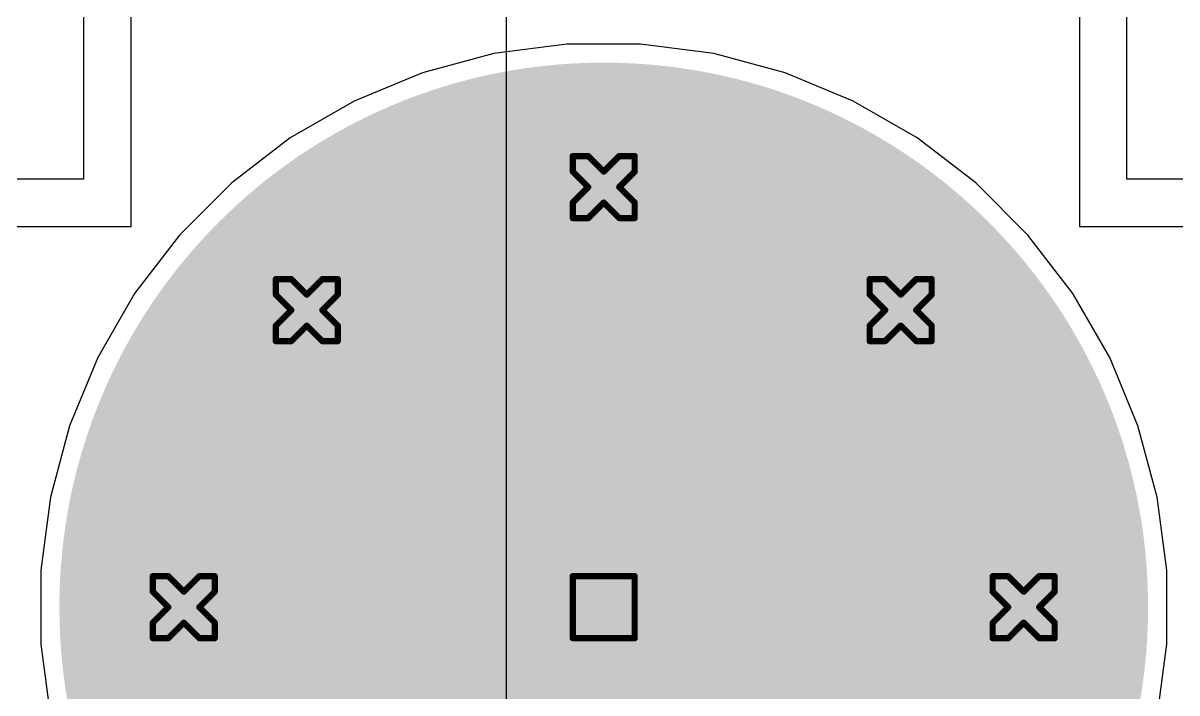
# Model space of a CAD drawing. Header units: inches. Extents: x 0 to 5379, y 0 to 5429.
# Drawn here: x 143.84 to 153.3, y 5.3 to 10.79 of the extents above; entities that cross this region are included whole.
import ezdxf

# ---------------------------------------------------------------- set-up
doc = ezdxf.new("R2010")
doc.units = ezdxf.units.IN
for name, color, linetype in [('Bottom Layer', 5, 'Continuous'), ('Bottom Solder', 6, 'Continuous'), ('Drill Drawing', 1, 'Continuous'), ('GND01', 16, 'Continuous'), ('GND02', 76, 'Continuous'), ('Multi-Layer', 9, 'Continuous'), ('Pad Holes', 156, 'Continuous'), ('PWR', 156, 'Continuous'), ('SIG 01', 90, 'Continuous'), ('Top Layer', 1, 'Continuous'), ('Top Solder', 216, 'Continuous'), ('Via Holes', 16, 'Continuous')]:
    doc.layers.add(name, color=color, linetype=linetype)

msp = doc.modelspace()

# ---------------------------------------------------------------- hatches: boundary and pattern name
at = {"layer": 'Bottom Layer'}
h = msp.add_hatch(color=5, dxfattribs=at)
edge = h.paths.add_edge_path()
edge.add_arc((148.6033, 6), 4.36, 0, 360)
h = msp.add_hatch(color=5, dxfattribs=at)
edge = h.paths.add_edge_path()
edge.add_arc((148.6033, 9.442), 0.3, 0, 360)
h = msp.add_hatch(color=5, dxfattribs=at)
edge = h.paths.add_edge_path()
edge.add_arc((146.1695, 8.4339), 0.3, 0, 360)
h = msp.add_hatch(color=5, dxfattribs=at)
edge = h.paths.add_edge_path()
edge.add_arc((151.0372, 8.4339), 0.3, 0, 360)
h = msp.add_hatch(color=5, dxfattribs=at)
edge = h.paths.add_edge_path()
edge.add_arc((145.1613, 6), 0.3, 0, 360)
h = msp.add_hatch(color=5, dxfattribs=at)
edge = h.paths.add_edge_path()
edge.add_arc((152.0453, 6), 0.3, 0, 360)
at = {"layer": 'Bottom Solder'}
h = msp.add_hatch(color=6, dxfattribs=at)
edge = h.paths.add_edge_path()
edge.add_arc((148.6033, 6), 4.4616, 0, 360)
h = msp.add_hatch(color=6, dxfattribs=at)
edge = h.paths.add_edge_path()
edge.add_arc((148.6033, 9.442), 0.4016, 0, 360)
h = msp.add_hatch(color=6, dxfattribs=at)
edge = h.paths.add_edge_path()
edge.add_arc((146.1695, 8.4339), 0.4016, 0, 360)
h = msp.add_hatch(color=6, dxfattribs=at)
edge = h.paths.add_edge_path()
edge.add_arc((151.0372, 8.4339), 0.4016, 0, 360)
h = msp.add_hatch(color=6, dxfattribs=at)
edge = h.paths.add_edge_path()
edge.add_arc((145.1613, 6), 0.4016, 0, 360)
h = msp.add_hatch(color=6, dxfattribs=at)
edge = h.paths.add_edge_path()
edge.add_arc((152.0453, 6), 0.4016, 0, 360)
at = {"layer": 'GND01'}
h = msp.add_hatch(color=16, dxfattribs=at)
edge = h.paths.add_edge_path()
edge.add_arc((148.6033, 6), 4.36, 0, 360)
h = msp.add_hatch(color=16, dxfattribs=at)
edge = h.paths.add_edge_path()
edge.add_arc((148.6033, 9.442), 0.3, 0, 360)
h = msp.add_hatch(color=16, dxfattribs=at)
edge = h.paths.add_edge_path()
edge.add_arc((146.1695, 8.4339), 0.3, 0, 360)
h = msp.add_hatch(color=16, dxfattribs=at)
edge = h.paths.add_edge_path()
edge.add_arc((151.0372, 8.4339), 0.3, 0, 360)
h = msp.add_hatch(color=16, dxfattribs=at)
edge = h.paths.add_edge_path()
edge.add_arc((145.1613, 6), 0.3, 0, 360)
h = msp.add_hatch(color=16, dxfattribs=at)
edge = h.paths.add_edge_path()
edge.add_arc((152.0453, 6), 0.3, 0, 360)
at = {"layer": 'GND02'}
h = msp.add_hatch(color=76, dxfattribs=at)
edge = h.paths.add_edge_path()
edge.add_arc((148.6033, 6), 4.36, 0, 360)
h = msp.add_hatch(color=76, dxfattribs=at)
edge = h.paths.add_edge_path()
edge.add_arc((148.6033, 9.442), 0.3, 0, 360)
h = msp.add_hatch(color=76, dxfattribs=at)
edge = h.paths.add_edge_path()
edge.add_arc((146.1695, 8.4339), 0.3, 0, 360)
h = msp.add_hatch(color=76, dxfattribs=at)
edge = h.paths.add_edge_path()
edge.add_arc((151.0372, 8.4339), 0.3, 0, 360)
h = msp.add_hatch(color=76, dxfattribs=at)
edge = h.paths.add_edge_path()
edge.add_arc((145.1613, 6), 0.3, 0, 360)
h = msp.add_hatch(color=76, dxfattribs=at)
edge = h.paths.add_edge_path()
edge.add_arc((152.0453, 6), 0.3, 0, 360)
at = {"layer": 'Multi-Layer'}
h = msp.add_hatch(color=9, dxfattribs=at)
edge = h.paths.add_edge_path()
edge.add_arc((148.6033, 6), 4.36, 0, 360)
at = {"layer": 'Pad Holes'}
h = msp.add_hatch(color=7, dxfattribs=at)
edge = h.paths.add_edge_path()
edge.add_arc((148.6033, 6), 2.5, 0, 360)
at = {"layer": 'PWR'}
h = msp.add_hatch(color=156, dxfattribs=at)
edge = h.paths.add_edge_path()
edge.add_arc((148.6033, 6), 4.36, 0, 360)
h = msp.add_hatch(color=156, dxfattribs=at)
edge = h.paths.add_edge_path()
edge.add_arc((148.6033, 9.442), 0.3, 0, 360)
h = msp.add_hatch(color=156, dxfattribs=at)
edge = h.paths.add_edge_path()
edge.add_arc((146.1695, 8.4339), 0.3, 0, 360)
h = msp.add_hatch(color=156, dxfattribs=at)
edge = h.paths.add_edge_path()
edge.add_arc((151.0372, 8.4339), 0.3, 0, 360)
h = msp.add_hatch(color=156, dxfattribs=at)
edge = h.paths.add_edge_path()
edge.add_arc((145.1613, 6), 0.3, 0, 360)
h = msp.add_hatch(color=156, dxfattribs=at)
edge = h.paths.add_edge_path()
edge.add_arc((152.0453, 6), 0.3, 0, 360)
at = {"layer": 'SIG 01'}
h = msp.add_hatch(color=90, dxfattribs=at)
edge = h.paths.add_edge_path()
edge.add_arc((148.6033, 6), 4.36, 0, 360)
h = msp.add_hatch(color=90, dxfattribs=at)
edge = h.paths.add_edge_path()
edge.add_arc((148.6033, 9.442), 0.3, 0, 360)
h = msp.add_hatch(color=90, dxfattribs=at)
edge = h.paths.add_edge_path()
edge.add_arc((146.1695, 8.4339), 0.3, 0, 360)
h = msp.add_hatch(color=90, dxfattribs=at)
edge = h.paths.add_edge_path()
edge.add_arc((151.0372, 8.4339), 0.3, 0, 360)
h = msp.add_hatch(color=90, dxfattribs=at)
edge = h.paths.add_edge_path()
edge.add_arc((145.1613, 6), 0.3, 0, 360)
h = msp.add_hatch(color=90, dxfattribs=at)
edge = h.paths.add_edge_path()
edge.add_arc((152.0453, 6), 0.3, 0, 360)
at = {"layer": 'Top Layer'}
h = msp.add_hatch(color=1, dxfattribs=at)
edge = h.paths.add_edge_path()
edge.add_arc((148.6033, 6), 4.36, 0, 360)
h = msp.add_hatch(color=1, dxfattribs=at)
edge = h.paths.add_edge_path()
edge.add_arc((148.6033, 9.442), 0.3, 0, 360)
h = msp.add_hatch(color=1, dxfattribs=at)
edge = h.paths.add_edge_path()
edge.add_arc((146.1695, 8.4339), 0.3, 0, 360)
h = msp.add_hatch(color=1, dxfattribs=at)
edge = h.paths.add_edge_path()
edge.add_arc((151.0372, 8.4339), 0.3, 0, 360)
h = msp.add_hatch(color=1, dxfattribs=at)
edge = h.paths.add_edge_path()
edge.add_arc((145.1613, 6), 0.3, 0, 360)
h = msp.add_hatch(color=1, dxfattribs=at)
edge = h.paths.add_edge_path()
edge.add_arc((152.0453, 6), 0.3, 0, 360)
at = {"layer": 'Top Solder'}
h = msp.add_hatch(color=216, dxfattribs=at)
edge = h.paths.add_edge_path()
edge.add_arc((148.6033, 6), 4.4616, 0, 360)
h = msp.add_hatch(color=216, dxfattribs=at)
edge = h.paths.add_edge_path()
edge.add_arc((148.6033, 9.442), 0.4016, 0, 360)
h = msp.add_hatch(color=216, dxfattribs=at)
edge = h.paths.add_edge_path()
edge.add_arc((146.1695, 8.4339), 0.4016, 0, 360)
h = msp.add_hatch(color=216, dxfattribs=at)
edge = h.paths.add_edge_path()
edge.add_arc((151.0372, 8.4339), 0.4016, 0, 360)
h = msp.add_hatch(color=216, dxfattribs=at)
edge = h.paths.add_edge_path()
edge.add_arc((145.1613, 6), 0.4016, 0, 360)
h = msp.add_hatch(color=216, dxfattribs=at)
edge = h.paths.add_edge_path()
edge.add_arc((152.0453, 6), 0.4016, 0, 360)
at = {"layer": 'Via Holes'}
h = msp.add_hatch(color=7, dxfattribs=at)
edge = h.paths.add_edge_path()
edge.add_arc((148.6033, 9.442), 0.15, 0, 360)
h = msp.add_hatch(color=7, dxfattribs=at)
edge = h.paths.add_edge_path()
edge.add_arc((146.1695, 8.4339), 0.15, 0, 360)
h = msp.add_hatch(color=7, dxfattribs=at)
edge = h.paths.add_edge_path()
edge.add_arc((151.0372, 8.4339), 0.15, 0, 360)
h = msp.add_hatch(color=7, dxfattribs=at)
edge = h.paths.add_edge_path()
edge.add_arc((145.1613, 6), 0.15, 0, 360)
h = msp.add_hatch(color=7, dxfattribs=at)
edge = h.paths.add_edge_path()
edge.add_arc((152.0453, 6), 0.15, 0, 360)

# ---------------------------------------------------------------- linework, layer by layer
at = {"layer": 'Bottom Layer'}
for p, q in [((148.3009, 10.614), (147.7012, 10.5351)), ((148.9057, 10.614), (148.3009, 10.614)), ((149.5054, 10.5351), (148.9057, 10.614)), ((147.7012, 10.5351), (147.117, 10.3785)), ((150.0896, 10.3785), (149.5054, 10.5351)), ((147.117, 10.3785), (146.5582, 10.1471)), ((150.6484, 10.1471), (150.0896, 10.3785)), ((146.5582, 10.1471), (146.0344, 9.8446)), ((151.1722, 9.8446), (150.6484, 10.1471)), ((146.0344, 9.8446), (145.5546, 9.4764)), ((151.6521, 9.4764), (151.1722, 9.8446)), ((145.5546, 9.4764), (145.1269, 9.0488)), ((152.0797, 9.0488), (151.6521, 9.4764)), ((145.1269, 9.0488), (144.7587, 8.5689)), ((152.4479, 8.5689), (152.0797, 9.0488)), ((144.7587, 8.5689), (144.4563, 8.0451)), ((152.7504, 8.0451), (152.4479, 8.5689)), ((144.4563, 8.0451), (144.2248, 7.4863)), ((152.9818, 7.4863), (152.7504, 8.0451)), ((144.2248, 7.4863), (144.0683, 6.9021)), ((153.1384, 6.9021), (152.9818, 7.4863)), ((144.0683, 6.9021), (143.9893, 6.3024)), ((153.2173, 6.3024), (153.1384, 6.9021)), ((143.9893, 6.3024), (143.9893, 5.6976)), ((153.2173, 5.6976), (153.2173, 6.3024)), ((143.9893, 5.6976), (144.0683, 5.0979)), ((153.1384, 5.0979), (153.2173, 5.6976))]:
    msp.add_line(p, q, dxfattribs=at)
at = {"layer": 'Drill Drawing'}
for points in [[(148.3493, 9.569, 0.0508, 0.0508, 0), (148.3493, 9.696, 0.0508, 0.0508, 0)], [(148.3493, 9.696, 0.0508, 0.0508, 0), (148.4763, 9.696, 0.0508, 0.0508, 0)], [(148.4763, 9.696, 0.0508, 0.0508, 0), (148.6033, 9.569, 0.0508, 0.0508, 0)], [(148.6033, 9.569, 0.0508, 0.0508, 0), (148.7303, 9.696, 0.0508, 0.0508, 0)], [(148.7303, 9.696, 0.0508, 0.0508, 0), (148.8573, 9.696, 0.0508, 0.0508, 0)], [(148.8573, 9.569, 0.0508, 0.0508, 0), (148.8573, 9.696, 0.0508, 0.0508, 0)], [(148.3493, 9.569, 0.0508, 0.0508, 0), (148.4763, 9.442, 0.0508, 0.0508, 0)], [(148.7303, 9.442, 0.0508, 0.0508, 0), (148.8573, 9.569, 0.0508, 0.0508, 0)], [(148.3493, 9.315, 0.0508, 0.0508, 0), (148.4763, 9.442, 0.0508, 0.0508, 0)], [(148.7303, 9.442, 0.0508, 0.0508, 0), (148.8573, 9.315, 0.0508, 0.0508, 0)], [(148.3493, 9.188, 0.0508, 0.0508, 0), (148.3493, 9.315, 0.0508, 0.0508, 0)], [(148.4763, 9.188, 0.0508, 0.0508, 0), (148.6033, 9.315, 0.0508, 0.0508, 0)], [(148.6033, 9.315, 0.0508, 0.0508, 0), (148.7303, 9.188, 0.0508, 0.0508, 0)], [(148.8573, 9.188, 0.0508, 0.0508, 0), (148.8573, 9.315, 0.0508, 0.0508, 0)], [(148.3493, 9.188, 0.0508, 0.0508, 0), (148.4763, 9.188, 0.0508, 0.0508, 0)], [(148.7303, 9.188, 0.0508, 0.0508, 0), (148.8573, 9.188, 0.0508, 0.0508, 0)], [(145.9155, 8.5609, 0.0508, 0.0508, 0), (145.9155, 8.6879, 0.0508, 0.0508, 0)], [(145.9155, 8.6879, 0.0508, 0.0508, 0), (146.0425, 8.6879, 0.0508, 0.0508, 0)], [(146.0425, 8.6879, 0.0508, 0.0508, 0), (146.1695, 8.5609, 0.0508, 0.0508, 0)], [(146.1695, 8.5609, 0.0508, 0.0508, 0), (146.2965, 8.6879, 0.0508, 0.0508, 0)], [(146.2965, 8.6879, 0.0508, 0.0508, 0), (146.4235, 8.6879, 0.0508, 0.0508, 0)], [(146.4235, 8.5609, 0.0508, 0.0508, 0), (146.4235, 8.6879, 0.0508, 0.0508, 0)], [(150.7832, 8.5609, 0.0508, 0.0508, 0), (150.7832, 8.6879, 0.0508, 0.0508, 0)], [(150.7832, 8.6879, 0.0508, 0.0508, 0), (150.9102, 8.6879, 0.0508, 0.0508, 0)], [(150.9102, 8.6879, 0.0508, 0.0508, 0), (151.0372, 8.5609, 0.0508, 0.0508, 0)], [(151.0372, 8.5609, 0.0508, 0.0508, 0), (151.1642, 8.6879, 0.0508, 0.0508, 0)], [(151.1642, 8.6879, 0.0508, 0.0508, 0), (151.2912, 8.6879, 0.0508, 0.0508, 0)], [(151.2912, 8.5609, 0.0508, 0.0508, 0), (151.2912, 8.6879, 0.0508, 0.0508, 0)], [(145.9155, 8.5609, 0.0508, 0.0508, 0), (146.0425, 8.4339, 0.0508, 0.0508, 0)], [(146.2965, 8.4339, 0.0508, 0.0508, 0), (146.4235, 8.5609, 0.0508, 0.0508, 0)], [(150.7832, 8.5609, 0.0508, 0.0508, 0), (150.9102, 8.4339, 0.0508, 0.0508, 0)], [(151.1642, 8.4339, 0.0508, 0.0508, 0), (151.2912, 8.5609, 0.0508, 0.0508, 0)], [(145.9155, 8.3069, 0.0508, 0.0508, 0), (146.0425, 8.4339, 0.0508, 0.0508, 0)], [(146.2965, 8.4339, 0.0508, 0.0508, 0), (146.4235, 8.3069, 0.0508, 0.0508, 0)], [(150.7832, 8.3069, 0.0508, 0.0508, 0), (150.9102, 8.4339, 0.0508, 0.0508, 0)], [(151.1642, 8.4339, 0.0508, 0.0508, 0), (151.2912, 8.3069, 0.0508, 0.0508, 0)], [(145.9155, 8.1799, 0.0508, 0.0508, 0), (145.9155, 8.3069, 0.0508, 0.0508, 0)], [(146.0425, 8.1799, 0.0508, 0.0508, 0), (146.1695, 8.3069, 0.0508, 0.0508, 0)], [(146.1695, 8.3069, 0.0508, 0.0508, 0), (146.2965, 8.1799, 0.0508, 0.0508, 0)], [(146.4235, 8.1799, 0.0508, 0.0508, 0), (146.4235, 8.3069, 0.0508, 0.0508, 0)], [(150.7832, 8.1799, 0.0508, 0.0508, 0), (150.7832, 8.3069, 0.0508, 0.0508, 0)], [(150.9102, 8.1799, 0.0508, 0.0508, 0), (151.0372, 8.3069, 0.0508, 0.0508, 0)], [(151.0372, 8.3069, 0.0508, 0.0508, 0), (151.1642, 8.1799, 0.0508, 0.0508, 0)], [(151.2912, 8.1799, 0.0508, 0.0508, 0), (151.2912, 8.3069, 0.0508, 0.0508, 0)], [(145.9155, 8.1799, 0.0508, 0.0508, 0), (146.0425, 8.1799, 0.0508, 0.0508, 0)], [(146.2965, 8.1799, 0.0508, 0.0508, 0), (146.4235, 8.1799, 0.0508, 0.0508, 0)], [(150.7832, 8.1799, 0.0508, 0.0508, 0), (150.9102, 8.1799, 0.0508, 0.0508, 0)], [(151.1642, 8.1799, 0.0508, 0.0508, 0), (151.2912, 8.1799, 0.0508, 0.0508, 0)], [(144.9073, 6.127, 0.0508, 0.0508, 0), (144.9073, 6.254, 0.0508, 0.0508, 0)], [(144.9073, 6.254, 0.0508, 0.0508, 0), (145.0343, 6.254, 0.0508, 0.0508, 0)], [(145.0343, 6.254, 0.0508, 0.0508, 0), (145.1613, 6.127, 0.0508, 0.0508, 0)], [(145.1613, 6.127, 0.0508, 0.0508, 0), (145.2883, 6.254, 0.0508, 0.0508, 0)], [(145.2883, 6.254, 0.0508, 0.0508, 0), (145.4153, 6.254, 0.0508, 0.0508, 0)], [(145.4153, 6.127, 0.0508, 0.0508, 0), (145.4153, 6.254, 0.0508, 0.0508, 0)], [(148.3493, 6.254, 0.0508, 0.0508, 0), (148.8573, 6.254, 0.0508, 0.0508, 0)], [(148.3493, 5.746, 0.0508, 0.0508, 0), (148.3493, 6.254, 0.0508, 0.0508, 0)], [(148.8573, 5.746, 0.0508, 0.0508, 0), (148.8573, 6.254, 0.0508, 0.0508, 0)], [(151.7913, 6.127, 0.0508, 0.0508, 0), (151.7913, 6.254, 0.0508, 0.0508, 0)], [(151.7913, 6.254, 0.0508, 0.0508, 0), (151.9183, 6.254, 0.0508, 0.0508, 0)], [(151.9183, 6.254, 0.0508, 0.0508, 0), (152.0453, 6.127, 0.0508, 0.0508, 0)], [(152.0453, 6.127, 0.0508, 0.0508, 0), (152.1723, 6.254, 0.0508, 0.0508, 0)], [(152.1723, 6.254, 0.0508, 0.0508, 0), (152.2993, 6.254, 0.0508, 0.0508, 0)], [(152.2993, 6.127, 0.0508, 0.0508, 0), (152.2993, 6.254, 0.0508, 0.0508, 0)], [(144.9073, 6.127, 0.0508, 0.0508, 0), (145.0343, 6, 0.0508, 0.0508, 0)], [(145.2883, 6, 0.0508, 0.0508, 0), (145.4153, 6.127, 0.0508, 0.0508, 0)], [(151.7913, 6.127, 0.0508, 0.0508, 0), (151.9183, 6, 0.0508, 0.0508, 0)], [(152.1723, 6, 0.0508, 0.0508, 0), (152.2993, 6.127, 0.0508, 0.0508, 0)], [(144.9073, 5.873, 0.0508, 0.0508, 0), (145.0343, 6, 0.0508, 0.0508, 0)], [(145.2883, 6, 0.0508, 0.0508, 0), (145.4153, 5.873, 0.0508, 0.0508, 0)], [(151.7913, 5.873, 0.0508, 0.0508, 0), (151.9183, 6, 0.0508, 0.0508, 0)], [(152.1723, 6, 0.0508, 0.0508, 0), (152.2993, 5.873, 0.0508, 0.0508, 0)], [(144.9073, 5.746, 0.0508, 0.0508, 0), (144.9073, 5.873, 0.0508, 0.0508, 0)], [(145.0343, 5.746, 0.0508, 0.0508, 0), (145.1613, 5.873, 0.0508, 0.0508, 0)], [(145.1613, 5.873, 0.0508, 0.0508, 0), (145.2883, 5.746, 0.0508, 0.0508, 0)], [(145.4153, 5.746, 0.0508, 0.0508, 0), (145.4153, 5.873, 0.0508, 0.0508, 0)], [(151.7913, 5.746, 0.0508, 0.0508, 0), (151.7913, 5.873, 0.0508, 0.0508, 0)], [(151.9183, 5.746, 0.0508, 0.0508, 0), (152.0453, 5.873, 0.0508, 0.0508, 0)], [(152.0453, 5.873, 0.0508, 0.0508, 0), (152.1723, 5.746, 0.0508, 0.0508, 0)], [(152.2993, 5.746, 0.0508, 0.0508, 0), (152.2993, 5.873, 0.0508, 0.0508, 0)], [(144.9073, 5.746, 0.0508, 0.0508, 0), (145.0343, 5.746, 0.0508, 0.0508, 0)], [(145.2883, 5.746, 0.0508, 0.0508, 0), (145.4153, 5.746, 0.0508, 0.0508, 0)], [(148.3493, 5.746, 0.0508, 0.0508, 0), (148.8573, 5.746, 0.0508, 0.0508, 0)], [(151.7913, 5.746, 0.0508, 0.0508, 0), (151.9183, 5.746, 0.0508, 0.0508, 0)], [(152.1723, 5.746, 0.0508, 0.0508, 0), (152.2993, 5.746, 0.0508, 0.0508, 0)]]:
    msp.add_lwpolyline(points, format="xyseb", dxfattribs=at)
for points in [[(148.3366, 9.696, 0.0254, 0.0254, 1), (148.362, 9.696, 0.0254, 0.0254, 1)], [(148.3366, 9.696, 0.0254, 0.0254, 1), (148.362, 9.696, 0.0254, 0.0254, 1)], [(148.4636, 9.696, 0.0254, 0.0254, 1), (148.489, 9.696, 0.0254, 0.0254, 1)], [(148.4636, 9.696, 0.0254, 0.0254, 1), (148.489, 9.696, 0.0254, 0.0254, 1)], [(148.7176, 9.696, 0.0254, 0.0254, 1), (148.743, 9.696, 0.0254, 0.0254, 1)], [(148.7176, 9.696, 0.0254, 0.0254, 1), (148.743, 9.696, 0.0254, 0.0254, 1)], [(148.8446, 9.696, 0.0254, 0.0254, 1), (148.87, 9.696, 0.0254, 0.0254, 1)], [(148.8446, 9.696, 0.0254, 0.0254, 1), (148.87, 9.696, 0.0254, 0.0254, 1)], [(148.3366, 9.569, 0.0254, 0.0254, 1), (148.362, 9.569, 0.0254, 0.0254, 1)], [(148.3366, 9.569, 0.0254, 0.0254, 1), (148.362, 9.569, 0.0254, 0.0254, 1)], [(148.5906, 9.569, 0.0254, 0.0254, 1), (148.616, 9.569, 0.0254, 0.0254, 1)], [(148.5906, 9.569, 0.0254, 0.0254, 1), (148.616, 9.569, 0.0254, 0.0254, 1)], [(148.8446, 9.569, 0.0254, 0.0254, 1), (148.87, 9.569, 0.0254, 0.0254, 1)], [(148.8446, 9.569, 0.0254, 0.0254, 1), (148.87, 9.569, 0.0254, 0.0254, 1)], [(148.4636, 9.442, 0.0254, 0.0254, 1), (148.489, 9.442, 0.0254, 0.0254, 1)], [(148.4636, 9.442, 0.0254, 0.0254, 1), (148.489, 9.442, 0.0254, 0.0254, 1)], [(148.7176, 9.442, 0.0254, 0.0254, 1), (148.743, 9.442, 0.0254, 0.0254, 1)], [(148.7176, 9.442, 0.0254, 0.0254, 1), (148.743, 9.442, 0.0254, 0.0254, 1)], [(148.3366, 9.315, 0.0254, 0.0254, 1), (148.362, 9.315, 0.0254, 0.0254, 1)], [(148.3366, 9.315, 0.0254, 0.0254, 1), (148.362, 9.315, 0.0254, 0.0254, 1)], [(148.5906, 9.315, 0.0254, 0.0254, 1), (148.616, 9.315, 0.0254, 0.0254, 1)], [(148.5906, 9.315, 0.0254, 0.0254, 1), (148.616, 9.315, 0.0254, 0.0254, 1)], [(148.8446, 9.315, 0.0254, 0.0254, 1), (148.87, 9.315, 0.0254, 0.0254, 1)], [(148.8446, 9.315, 0.0254, 0.0254, 1), (148.87, 9.315, 0.0254, 0.0254, 1)], [(148.3366, 9.188, 0.0254, 0.0254, 1), (148.362, 9.188, 0.0254, 0.0254, 1)], [(148.3366, 9.188, 0.0254, 0.0254, 1), (148.362, 9.188, 0.0254, 0.0254, 1)], [(148.4636, 9.188, 0.0254, 0.0254, 1), (148.489, 9.188, 0.0254, 0.0254, 1)], [(148.4636, 9.188, 0.0254, 0.0254, 1), (148.489, 9.188, 0.0254, 0.0254, 1)], [(148.7176, 9.188, 0.0254, 0.0254, 1), (148.743, 9.188, 0.0254, 0.0254, 1)], [(148.7176, 9.188, 0.0254, 0.0254, 1), (148.743, 9.188, 0.0254, 0.0254, 1)], [(148.8446, 9.188, 0.0254, 0.0254, 1), (148.87, 9.188, 0.0254, 0.0254, 1)], [(148.8446, 9.188, 0.0254, 0.0254, 1), (148.87, 9.188, 0.0254, 0.0254, 1)], [(145.9028, 8.6879, 0.0254, 0.0254, 1), (145.9282, 8.6879, 0.0254, 0.0254, 1)], [(145.9028, 8.6879, 0.0254, 0.0254, 1), (145.9282, 8.6879, 0.0254, 0.0254, 1)], [(146.0298, 8.6879, 0.0254, 0.0254, 1), (146.0552, 8.6879, 0.0254, 0.0254, 1)], [(146.0298, 8.6879, 0.0254, 0.0254, 1), (146.0552, 8.6879, 0.0254, 0.0254, 1)], [(146.2838, 8.6879, 0.0254, 0.0254, 1), (146.3092, 8.6879, 0.0254, 0.0254, 1)], [(146.2838, 8.6879, 0.0254, 0.0254, 1), (146.3092, 8.6879, 0.0254, 0.0254, 1)], [(146.4108, 8.6879, 0.0254, 0.0254, 1), (146.4362, 8.6879, 0.0254, 0.0254, 1)], [(146.4108, 8.6879, 0.0254, 0.0254, 1), (146.4362, 8.6879, 0.0254, 0.0254, 1)], [(150.7705, 8.6879, 0.0254, 0.0254, 1), (150.7959, 8.6879, 0.0254, 0.0254, 1)], [(150.7705, 8.6879, 0.0254, 0.0254, 1), (150.7959, 8.6879, 0.0254, 0.0254, 1)], [(150.8975, 8.6879, 0.0254, 0.0254, 1), (150.9229, 8.6879, 0.0254, 0.0254, 1)], [(150.8975, 8.6879, 0.0254, 0.0254, 1), (150.9229, 8.6879, 0.0254, 0.0254, 1)], [(151.1515, 8.6879, 0.0254, 0.0254, 1), (151.1769, 8.6879, 0.0254, 0.0254, 1)], [(151.1515, 8.6879, 0.0254, 0.0254, 1), (151.1769, 8.6879, 0.0254, 0.0254, 1)], [(151.2785, 8.6879, 0.0254, 0.0254, 1), (151.3039, 8.6879, 0.0254, 0.0254, 1)], [(151.2785, 8.6879, 0.0254, 0.0254, 1), (151.3039, 8.6879, 0.0254, 0.0254, 1)], [(145.9028, 8.5609, 0.0254, 0.0254, 1), (145.9282, 8.5609, 0.0254, 0.0254, 1)], [(145.9028, 8.5609, 0.0254, 0.0254, 1), (145.9282, 8.5609, 0.0254, 0.0254, 1)], [(146.1568, 8.5609, 0.0254, 0.0254, 1), (146.1822, 8.5609, 0.0254, 0.0254, 1)], [(146.1568, 8.5609, 0.0254, 0.0254, 1), (146.1822, 8.5609, 0.0254, 0.0254, 1)], [(146.4108, 8.5609, 0.0254, 0.0254, 1), (146.4362, 8.5609, 0.0254, 0.0254, 1)], [(146.4108, 8.5609, 0.0254, 0.0254, 1), (146.4362, 8.5609, 0.0254, 0.0254, 1)], [(150.7705, 8.5609, 0.0254, 0.0254, 1), (150.7959, 8.5609, 0.0254, 0.0254, 1)], [(150.7705, 8.5609, 0.0254, 0.0254, 1), (150.7959, 8.5609, 0.0254, 0.0254, 1)], [(151.0245, 8.5609, 0.0254, 0.0254, 1), (151.0499, 8.5609, 0.0254, 0.0254, 1)], [(151.0245, 8.5609, 0.0254, 0.0254, 1), (151.0499, 8.5609, 0.0254, 0.0254, 1)], [(151.2785, 8.5609, 0.0254, 0.0254, 1), (151.3039, 8.5609, 0.0254, 0.0254, 1)], [(151.2785, 8.5609, 0.0254, 0.0254, 1), (151.3039, 8.5609, 0.0254, 0.0254, 1)], [(146.0298, 8.4339, 0.0254, 0.0254, 1), (146.0552, 8.4339, 0.0254, 0.0254, 1)], [(146.0298, 8.4339, 0.0254, 0.0254, 1), (146.0552, 8.4339, 0.0254, 0.0254, 1)], [(146.2838, 8.4339, 0.0254, 0.0254, 1), (146.3092, 8.4339, 0.0254, 0.0254, 1)], [(146.2838, 8.4339, 0.0254, 0.0254, 1), (146.3092, 8.4339, 0.0254, 0.0254, 1)], [(150.8975, 8.4339, 0.0254, 0.0254, 1), (150.9229, 8.4339, 0.0254, 0.0254, 1)], [(150.8975, 8.4339, 0.0254, 0.0254, 1), (150.9229, 8.4339, 0.0254, 0.0254, 1)], [(151.1515, 8.4339, 0.0254, 0.0254, 1), (151.1769, 8.4339, 0.0254, 0.0254, 1)], [(151.1515, 8.4339, 0.0254, 0.0254, 1), (151.1769, 8.4339, 0.0254, 0.0254, 1)], [(145.9028, 8.3069, 0.0254, 0.0254, 1), (145.9282, 8.3069, 0.0254, 0.0254, 1)], [(145.9028, 8.3069, 0.0254, 0.0254, 1), (145.9282, 8.3069, 0.0254, 0.0254, 1)], [(146.1568, 8.3069, 0.0254, 0.0254, 1), (146.1822, 8.3069, 0.0254, 0.0254, 1)], [(146.1568, 8.3069, 0.0254, 0.0254, 1), (146.1822, 8.3069, 0.0254, 0.0254, 1)], [(146.4108, 8.3069, 0.0254, 0.0254, 1), (146.4362, 8.3069, 0.0254, 0.0254, 1)], [(146.4108, 8.3069, 0.0254, 0.0254, 1), (146.4362, 8.3069, 0.0254, 0.0254, 1)], [(150.7705, 8.3069, 0.0254, 0.0254, 1), (150.7959, 8.3069, 0.0254, 0.0254, 1)], [(150.7705, 8.3069, 0.0254, 0.0254, 1), (150.7959, 8.3069, 0.0254, 0.0254, 1)], [(151.0245, 8.3069, 0.0254, 0.0254, 1), (151.0499, 8.3069, 0.0254, 0.0254, 1)], [(151.0245, 8.3069, 0.0254, 0.0254, 1), (151.0499, 8.3069, 0.0254, 0.0254, 1)], [(151.2785, 8.3069, 0.0254, 0.0254, 1), (151.3039, 8.3069, 0.0254, 0.0254, 1)], [(151.2785, 8.3069, 0.0254, 0.0254, 1), (151.3039, 8.3069, 0.0254, 0.0254, 1)], [(145.9028, 8.1799, 0.0254, 0.0254, 1), (145.9282, 8.1799, 0.0254, 0.0254, 1)], [(145.9028, 8.1799, 0.0254, 0.0254, 1), (145.9282, 8.1799, 0.0254, 0.0254, 1)], [(146.0298, 8.1799, 0.0254, 0.0254, 1), (146.0552, 8.1799, 0.0254, 0.0254, 1)], [(146.0298, 8.1799, 0.0254, 0.0254, 1), (146.0552, 8.1799, 0.0254, 0.0254, 1)], [(146.2838, 8.1799, 0.0254, 0.0254, 1), (146.3092, 8.1799, 0.0254, 0.0254, 1)], [(146.2838, 8.1799, 0.0254, 0.0254, 1), (146.3092, 8.1799, 0.0254, 0.0254, 1)], [(146.4108, 8.1799, 0.0254, 0.0254, 1), (146.4362, 8.1799, 0.0254, 0.0254, 1)], [(146.4108, 8.1799, 0.0254, 0.0254, 1), (146.4362, 8.1799, 0.0254, 0.0254, 1)], [(150.7705, 8.1799, 0.0254, 0.0254, 1), (150.7959, 8.1799, 0.0254, 0.0254, 1)], [(150.7705, 8.1799, 0.0254, 0.0254, 1), (150.7959, 8.1799, 0.0254, 0.0254, 1)], [(150.8975, 8.1799, 0.0254, 0.0254, 1), (150.9229, 8.1799, 0.0254, 0.0254, 1)], [(150.8975, 8.1799, 0.0254, 0.0254, 1), (150.9229, 8.1799, 0.0254, 0.0254, 1)], [(151.1515, 8.1799, 0.0254, 0.0254, 1), (151.1769, 8.1799, 0.0254, 0.0254, 1)], [(151.1515, 8.1799, 0.0254, 0.0254, 1), (151.1769, 8.1799, 0.0254, 0.0254, 1)], [(151.2785, 8.1799, 0.0254, 0.0254, 1), (151.3039, 8.1799, 0.0254, 0.0254, 1)], [(151.2785, 8.1799, 0.0254, 0.0254, 1), (151.3039, 8.1799, 0.0254, 0.0254, 1)], [(144.8946, 6.254, 0.0254, 0.0254, 1), (144.92, 6.254, 0.0254, 0.0254, 1)], [(144.8946, 6.254, 0.0254, 0.0254, 1), (144.92, 6.254, 0.0254, 0.0254, 1)], [(145.0216, 6.254, 0.0254, 0.0254, 1), (145.047, 6.254, 0.0254, 0.0254, 1)], [(145.0216, 6.254, 0.0254, 0.0254, 1), (145.047, 6.254, 0.0254, 0.0254, 1)], [(145.2756, 6.254, 0.0254, 0.0254, 1), (145.301, 6.254, 0.0254, 0.0254, 1)], [(145.2756, 6.254, 0.0254, 0.0254, 1), (145.301, 6.254, 0.0254, 0.0254, 1)], [(145.4026, 6.254, 0.0254, 0.0254, 1), (145.428, 6.254, 0.0254, 0.0254, 1)], [(145.4026, 6.254, 0.0254, 0.0254, 1), (145.428, 6.254, 0.0254, 0.0254, 1)], [(148.3366, 6.254, 0.0254, 0.0254, 1), (148.362, 6.254, 0.0254, 0.0254, 1)], [(148.3366, 6.254, 0.0254, 0.0254, 1), (148.362, 6.254, 0.0254, 0.0254, 1)], [(148.8446, 6.254, 0.0254, 0.0254, 1), (148.87, 6.254, 0.0254, 0.0254, 1)], [(148.8446, 6.254, 0.0254, 0.0254, 1), (148.87, 6.254, 0.0254, 0.0254, 1)], [(151.7786, 6.254, 0.0254, 0.0254, 1), (151.804, 6.254, 0.0254, 0.0254, 1)], [(151.7786, 6.254, 0.0254, 0.0254, 1), (151.804, 6.254, 0.0254, 0.0254, 1)], [(151.9056, 6.254, 0.0254, 0.0254, 1), (151.931, 6.254, 0.0254, 0.0254, 1)], [(151.9056, 6.254, 0.0254, 0.0254, 1), (151.931, 6.254, 0.0254, 0.0254, 1)], [(152.1596, 6.254, 0.0254, 0.0254, 1), (152.185, 6.254, 0.0254, 0.0254, 1)], [(152.1596, 6.254, 0.0254, 0.0254, 1), (152.185, 6.254, 0.0254, 0.0254, 1)], [(152.2866, 6.254, 0.0254, 0.0254, 1), (152.312, 6.254, 0.0254, 0.0254, 1)], [(152.2866, 6.254, 0.0254, 0.0254, 1), (152.312, 6.254, 0.0254, 0.0254, 1)], [(144.8946, 6.127, 0.0254, 0.0254, 1), (144.92, 6.127, 0.0254, 0.0254, 1)], [(144.8946, 6.127, 0.0254, 0.0254, 1), (144.92, 6.127, 0.0254, 0.0254, 1)], [(145.1486, 6.127, 0.0254, 0.0254, 1), (145.174, 6.127, 0.0254, 0.0254, 1)], [(145.1486, 6.127, 0.0254, 0.0254, 1), (145.174, 6.127, 0.0254, 0.0254, 1)], [(145.4026, 6.127, 0.0254, 0.0254, 1), (145.428, 6.127, 0.0254, 0.0254, 1)], [(145.4026, 6.127, 0.0254, 0.0254, 1), (145.428, 6.127, 0.0254, 0.0254, 1)], [(151.7786, 6.127, 0.0254, 0.0254, 1), (151.804, 6.127, 0.0254, 0.0254, 1)], [(151.7786, 6.127, 0.0254, 0.0254, 1), (151.804, 6.127, 0.0254, 0.0254, 1)], [(152.0326, 6.127, 0.0254, 0.0254, 1), (152.058, 6.127, 0.0254, 0.0254, 1)], [(152.0326, 6.127, 0.0254, 0.0254, 1), (152.058, 6.127, 0.0254, 0.0254, 1)], [(152.2866, 6.127, 0.0254, 0.0254, 1), (152.312, 6.127, 0.0254, 0.0254, 1)], [(152.2866, 6.127, 0.0254, 0.0254, 1), (152.312, 6.127, 0.0254, 0.0254, 1)], [(145.0216, 6, 0.0254, 0.0254, 1), (145.047, 6, 0.0254, 0.0254, 1)], [(145.0216, 6, 0.0254, 0.0254, 1), (145.047, 6, 0.0254, 0.0254, 1)], [(145.2756, 6, 0.0254, 0.0254, 1), (145.301, 6, 0.0254, 0.0254, 1)], [(145.2756, 6, 0.0254, 0.0254, 1), (145.301, 6, 0.0254, 0.0254, 1)], [(151.9056, 6, 0.0254, 0.0254, 1), (151.931, 6, 0.0254, 0.0254, 1)], [(151.9056, 6, 0.0254, 0.0254, 1), (151.931, 6, 0.0254, 0.0254, 1)], [(152.1596, 6, 0.0254, 0.0254, 1), (152.185, 6, 0.0254, 0.0254, 1)], [(152.1596, 6, 0.0254, 0.0254, 1), (152.185, 6, 0.0254, 0.0254, 1)], [(144.8946, 5.873, 0.0254, 0.0254, 1), (144.92, 5.873, 0.0254, 0.0254, 1)], [(144.8946, 5.873, 0.0254, 0.0254, 1), (144.92, 5.873, 0.0254, 0.0254, 1)], [(145.1486, 5.873, 0.0254, 0.0254, 1), (145.174, 5.873, 0.0254, 0.0254, 1)], [(145.1486, 5.873, 0.0254, 0.0254, 1), (145.174, 5.873, 0.0254, 0.0254, 1)], [(145.4026, 5.873, 0.0254, 0.0254, 1), (145.428, 5.873, 0.0254, 0.0254, 1)], [(145.4026, 5.873, 0.0254, 0.0254, 1), (145.428, 5.873, 0.0254, 0.0254, 1)], [(151.7786, 5.873, 0.0254, 0.0254, 1), (151.804, 5.873, 0.0254, 0.0254, 1)], [(151.7786, 5.873, 0.0254, 0.0254, 1), (151.804, 5.873, 0.0254, 0.0254, 1)], [(152.0326, 5.873, 0.0254, 0.0254, 1), (152.058, 5.873, 0.0254, 0.0254, 1)], [(152.0326, 5.873, 0.0254, 0.0254, 1), (152.058, 5.873, 0.0254, 0.0254, 1)], [(152.2866, 5.873, 0.0254, 0.0254, 1), (152.312, 5.873, 0.0254, 0.0254, 1)], [(152.2866, 5.873, 0.0254, 0.0254, 1), (152.312, 5.873, 0.0254, 0.0254, 1)], [(144.8946, 5.746, 0.0254, 0.0254, 1), (144.92, 5.746, 0.0254, 0.0254, 1)], [(144.8946, 5.746, 0.0254, 0.0254, 1), (144.92, 5.746, 0.0254, 0.0254, 1)], [(145.0216, 5.746, 0.0254, 0.0254, 1), (145.047, 5.746, 0.0254, 0.0254, 1)], [(145.0216, 5.746, 0.0254, 0.0254, 1), (145.047, 5.746, 0.0254, 0.0254, 1)], [(145.2756, 5.746, 0.0254, 0.0254, 1), (145.301, 5.746, 0.0254, 0.0254, 1)], [(145.2756, 5.746, 0.0254, 0.0254, 1), (145.301, 5.746, 0.0254, 0.0254, 1)], [(145.4026, 5.746, 0.0254, 0.0254, 1), (145.428, 5.746, 0.0254, 0.0254, 1)], [(145.4026, 5.746, 0.0254, 0.0254, 1), (145.428, 5.746, 0.0254, 0.0254, 1)], [(148.3366, 5.746, 0.0254, 0.0254, 1), (148.362, 5.746, 0.0254, 0.0254, 1)], [(148.3366, 5.746, 0.0254, 0.0254, 1), (148.362, 5.746, 0.0254, 0.0254, 1)], [(148.8446, 5.746, 0.0254, 0.0254, 1), (148.87, 5.746, 0.0254, 0.0254, 1)], [(148.8446, 5.746, 0.0254, 0.0254, 1), (148.87, 5.746, 0.0254, 0.0254, 1)], [(151.7786, 5.746, 0.0254, 0.0254, 1), (151.804, 5.746, 0.0254, 0.0254, 1)], [(151.7786, 5.746, 0.0254, 0.0254, 1), (151.804, 5.746, 0.0254, 0.0254, 1)], [(151.9056, 5.746, 0.0254, 0.0254, 1), (151.931, 5.746, 0.0254, 0.0254, 1)], [(151.9056, 5.746, 0.0254, 0.0254, 1), (151.931, 5.746, 0.0254, 0.0254, 1)], [(152.1596, 5.746, 0.0254, 0.0254, 1), (152.185, 5.746, 0.0254, 0.0254, 1)], [(152.1596, 5.746, 0.0254, 0.0254, 1), (152.185, 5.746, 0.0254, 0.0254, 1)], [(152.2866, 5.746, 0.0254, 0.0254, 1), (152.312, 5.746, 0.0254, 0.0254, 1)], [(152.2866, 5.746, 0.0254, 0.0254, 1), (152.312, 5.746, 0.0254, 0.0254, 1)]]:
    msp.add_lwpolyline(points, format="xyseb", close=True, dxfattribs=at)
at = {"layer": 'GND01'}
for p, q in [((148.3009, 10.614), (147.7012, 10.5351)), ((148.9057, 10.614), (148.3009, 10.614)), ((149.5054, 10.5351), (148.9057, 10.614)), ((147.7012, 10.5351), (147.117, 10.3785)), ((150.0896, 10.3785), (149.5054, 10.5351)), ((147.117, 10.3785), (146.5582, 10.1471)), ((150.6484, 10.1471), (150.0896, 10.3785)), ((146.5582, 10.1471), (146.0344, 9.8446)), ((151.1722, 9.8446), (150.6484, 10.1471)), ((146.0344, 9.8446), (145.5546, 9.4764)), ((151.6521, 9.4764), (151.1722, 9.8446)), ((145.5546, 9.4764), (145.1269, 9.0488)), ((152.0797, 9.0488), (151.6521, 9.4764)), ((145.1269, 9.0488), (144.7587, 8.5689)), ((152.4479, 8.5689), (152.0797, 9.0488)), ((144.7587, 8.5689), (144.4563, 8.0451)), ((152.7504, 8.0451), (152.4479, 8.5689)), ((144.4563, 8.0451), (144.2248, 7.4863)), ((152.9818, 7.4863), (152.7504, 8.0451)), ((144.2248, 7.4863), (144.0683, 6.9021)), ((153.1384, 6.9021), (152.9818, 7.4863)), ((144.0683, 6.9021), (143.9893, 6.3024)), ((153.2173, 6.3024), (153.1384, 6.9021)), ((143.9893, 6.3024), (143.9893, 5.6976)), ((153.2173, 5.6976), (153.2173, 6.3024)), ((143.9893, 5.6976), (144.0683, 5.0979)), ((153.1384, 5.0979), (153.2173, 5.6976))]:
    msp.add_line(p, q, dxfattribs=at)
at = {"layer": 'GND02'}
for p, q in [((148.3009, 10.614), (147.7012, 10.5351)), ((148.9057, 10.614), (148.3009, 10.614)), ((149.5054, 10.5351), (148.9057, 10.614)), ((147.7012, 10.5351), (147.117, 10.3785)), ((150.0896, 10.3785), (149.5054, 10.5351)), ((147.117, 10.3785), (146.5582, 10.1471)), ((150.6484, 10.1471), (150.0896, 10.3785)), ((146.5582, 10.1471), (146.0344, 9.8446)), ((151.1722, 9.8446), (150.6484, 10.1471)), ((146.0344, 9.8446), (145.5546, 9.4764)), ((151.6521, 9.4764), (151.1722, 9.8446)), ((145.5546, 9.4764), (145.1269, 9.0488)), ((152.0797, 9.0488), (151.6521, 9.4764)), ((145.1269, 9.0488), (144.7587, 8.5689)), ((152.4479, 8.5689), (152.0797, 9.0488)), ((144.7587, 8.5689), (144.4563, 8.0451)), ((152.7504, 8.0451), (152.4479, 8.5689)), ((144.4563, 8.0451), (144.2248, 7.4863)), ((152.9818, 7.4863), (152.7504, 8.0451)), ((144.2248, 7.4863), (144.0683, 6.9021)), ((153.1384, 6.9021), (152.9818, 7.4863)), ((144.0683, 6.9021), (143.9893, 6.3024)), ((153.2173, 6.3024), (153.1384, 6.9021)), ((143.9893, 6.3024), (143.9893, 5.6976)), ((153.2173, 5.6976), (153.2173, 6.3024)), ((143.9893, 5.6976), (144.0683, 5.0979)), ((153.1384, 5.0979), (153.2173, 5.6976))]:
    msp.add_line(p, q, dxfattribs=at)
at = {"layer": 'PWR'}
for p, q in [((148.3009, 10.614), (147.7012, 10.5351)), ((148.9057, 10.614), (148.3009, 10.614)), ((149.5054, 10.5351), (148.9057, 10.614)), ((147.7012, 10.5351), (147.117, 10.3785)), ((150.0896, 10.3785), (149.5054, 10.5351)), ((147.117, 10.3785), (146.5582, 10.1471)), ((150.6484, 10.1471), (150.0896, 10.3785)), ((146.5582, 10.1471), (146.0344, 9.8446)), ((151.1722, 9.8446), (150.6484, 10.1471)), ((146.0344, 9.8446), (145.5546, 9.4764)), ((151.6521, 9.4764), (151.1722, 9.8446)), ((145.5546, 9.4764), (145.1269, 9.0488)), ((152.0797, 9.0488), (151.6521, 9.4764)), ((145.1269, 9.0488), (144.7587, 8.5689)), ((152.4479, 8.5689), (152.0797, 9.0488)), ((144.7587, 8.5689), (144.4563, 8.0451)), ((152.7504, 8.0451), (152.4479, 8.5689)), ((144.4563, 8.0451), (144.2248, 7.4863)), ((152.9818, 7.4863), (152.7504, 8.0451)), ((144.2248, 7.4863), (144.0683, 6.9021)), ((153.1384, 6.9021), (152.9818, 7.4863)), ((144.0683, 6.9021), (143.9893, 6.3024)), ((153.2173, 6.3024), (153.1384, 6.9021)), ((143.9893, 6.3024), (143.9893, 5.6976)), ((153.2173, 5.6976), (153.2173, 6.3024)), ((143.9893, 5.6976), (144.0683, 5.0979)), ((153.1384, 5.0979), (153.2173, 5.6976))]:
    msp.add_line(p, q, dxfattribs=at)
at = {"layer": 'SIG 01'}
for p, q in [((144.3407, 12.0267), (144.3407, 9.5068)), ((144.7292, 9.1183), (144.7292, 12.0267)), ((152.5016, 12.0267), (152.5016, 9.5068)), ((152.8901, 9.5068), (152.8901, 12.0267)), ((144.3407, 9.5068), (110.7007, 9.5068)), ((152.5016, 9.5068), (152.5016, 9.1183)), ((168.2334, 9.5068), (152.8901, 9.5068)), ((110.3122, 9.1183), (144.7292, 9.1183)), ((152.5016, 9.1183), (168.2334, 9.1183))]:
    msp.add_line(p, q, dxfattribs=at)
at = {"layer": 'Top Layer'}
msp.add_line((147.8073, 0.4318), (147.8073, 16.9234), dxfattribs=at)

doc.saveas('drawing.dxf')
